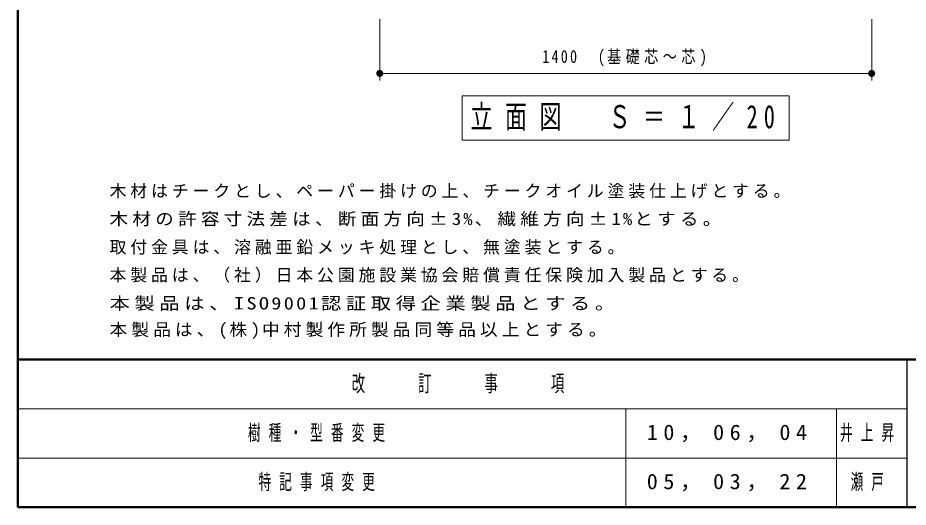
# Model space of a CAD drawing. Units: millimetres on the paper, scale 1:20. Extents: x -365 to 12, y -38 to 257.
# Drawn here: x -365 to -238.3, y 0 to 69.6 of the extents above; entities that cross this region are included whole.
import ezdxf

# ---------------------------------------------------------------- set-up
doc = ezdxf.new("R2010")
doc.units = ezdxf.units.MM
doc.layers.add('LY_1', color=7, linetype='Continuous', lineweight=25)
doc.layers.add('LY_2', color=7, linetype='Continuous', lineweight=13)
doc.styles.add('ＭＳ ゴシック', font='')
doc.styles.get('ＭＳ ゴシック').set_extended_font_data('MS Gothic')

# ---------------------------------------------------------------- blocks, each defined once
blk = doc.blocks.new('filled_dot')
at = {"color": 0, "linetype": 'Continuous', "lineweight": -2, "const_width": 1.25}
blk.add_lwpolyline([(-0.625, 0, 1), (0.625, 0, 1)], format="xyb", close=True, dxfattribs=at)

msp = doc.modelspace()

# ---------------------------------------------------------------- linework, layer by layer
at = {"layer": 'LY_1', "lineweight": 13}
for p, q in [((-313.497, 69.425), (-313.497, 60.728)), ((-243.497, 69.425), (-243.497, 60.728)), ((-243.497, 61.728), (-313.497, 61.728)), ((-255.247, 58.533), (-301.747, 58.533)), ((-301.747, 58.533), (-301.747, 52.233)), ((-255.247, 52.233), (-255.247, 58.533)), ((-301.747, 52.233), (-255.247, 52.233))]:
    msp.add_line(p, q, dxfattribs=at)
at = {"layer": 'LY_2', "lineweight": 50}
for p, q in [((-365, 257), (-365, 0)), ((-365, 21), (0, 21)), ((-365, 0), (0, 0))]:
    msp.add_line(p, q, dxfattribs=at)
at = {"layer": 'LY_2', "color": 211, "lineweight": 25}
msp.add_line((-238.5, 21), (-238.5, 0), dxfattribs=at)
at = {"layer": 'LY_2'}
for p, q in [((-365, 14), (-238.5, 14)), ((-278.5, 14), (-278.5, 0)), ((-248.5, 14), (-248.5, 0)), ((-365, 7), (-238.5, 7))]:
    msp.add_line(p, q, dxfattribs=at)

# ---------------------------------------------------------------- block references
at = {"layer": 'LY_1', "lineweight": 13, "xscale": 0.4, "yscale": 0.4}
msp.add_blockref('filled_dot', (-313.497, 61.728), dxfattribs=at)
at = {"layer": 'LY_1', "lineweight": 13, "xscale": 0.4, "yscale": 0.4, "rotation": 180}
msp.add_blockref('filled_dot', (-243.497, 61.728), dxfattribs=at)

# ---------------------------------------------------------------- texts
at = {"layer": 'LY_1', "style": 'ＭＳ ゴシック'}
for s, insert, char_height, attachment_point in [('\\T1.32;\\W0.8;1400\u3000(基礎芯～芯)', (-278.497, 62.728), 1.833, 8), ('\\T1.56;\\W0.7;立面図\u3000Ｓ＝１／20', (-278.497, 55.383), 3.299, 5), ('\\T1.23;木材はチークとし、ペーパー掛けの上、チークオイル塗装仕上げとする。', (-351.944, 43.936), 1.76, 7), ('\\T1.23;\\W1.1;木材の許容寸法差は、断面方向±3%、繊維方向±1%とする。', (-351.944, 39.936), 1.76, 7), ('\\T1.23;取付金具は、溶融亜鉛メッキ処理とし、無塗装とする。', (-351.944, 35.936), 1.76, 7), ('\\T1.23;本製品は、（社）日本公園施設業協会賠償責任保険加入製品とする。', (-351.944, 31.936), 1.76, 7), ('\\T1.23;\\W1.2;本製品は、ISO9001認証取得企業製品とする。', (-351.944, 27.936), 1.76, 7), ('\\T1.23;\\W1.05;本製品は、(株)中村製作所製品同等品以上とする。', (-351.944, 23.936), 1.76, 7), ('\\T1.64;\\W0.6;樹種・型番変更', (-332.25, 10.5), 2.199, 4), ('\\T1.5;\\W1.05;10，06，04', (-275.5, 10.5), 2.199, 4), ('\\T1.64;\\W0.6;井上昇', (-248, 10.5), 2.199, 4), ('\\T1.64;\\W0.6;特記事項変更', (-330.75, 3.5), 2.199, 4), ('\\T1.5;\\W1.05;05，03，22', (-275.5, 3.5), 2.199, 4), ('\\T1.64;\\W0.6;瀬戸', (-246.5, 3.5), 2.199, 4)]:
    msp.add_mtext(s, dxfattribs=dict(at, insert=insert, char_height=char_height, attachment_point=attachment_point))
at = {"layer": 'LY_2', "color": 4, "insert": (-301.75, 17.5), "char_height": 2.346, "attachment_point": 5, "style": 'ＭＳ ゴシック'}
msp.add_mtext('\\T1.64;\\W0.6;改\u3000\u3000訂\u3000\u3000事\u3000\u3000項', dxfattribs=at)

doc.saveas('drawing.dxf')
